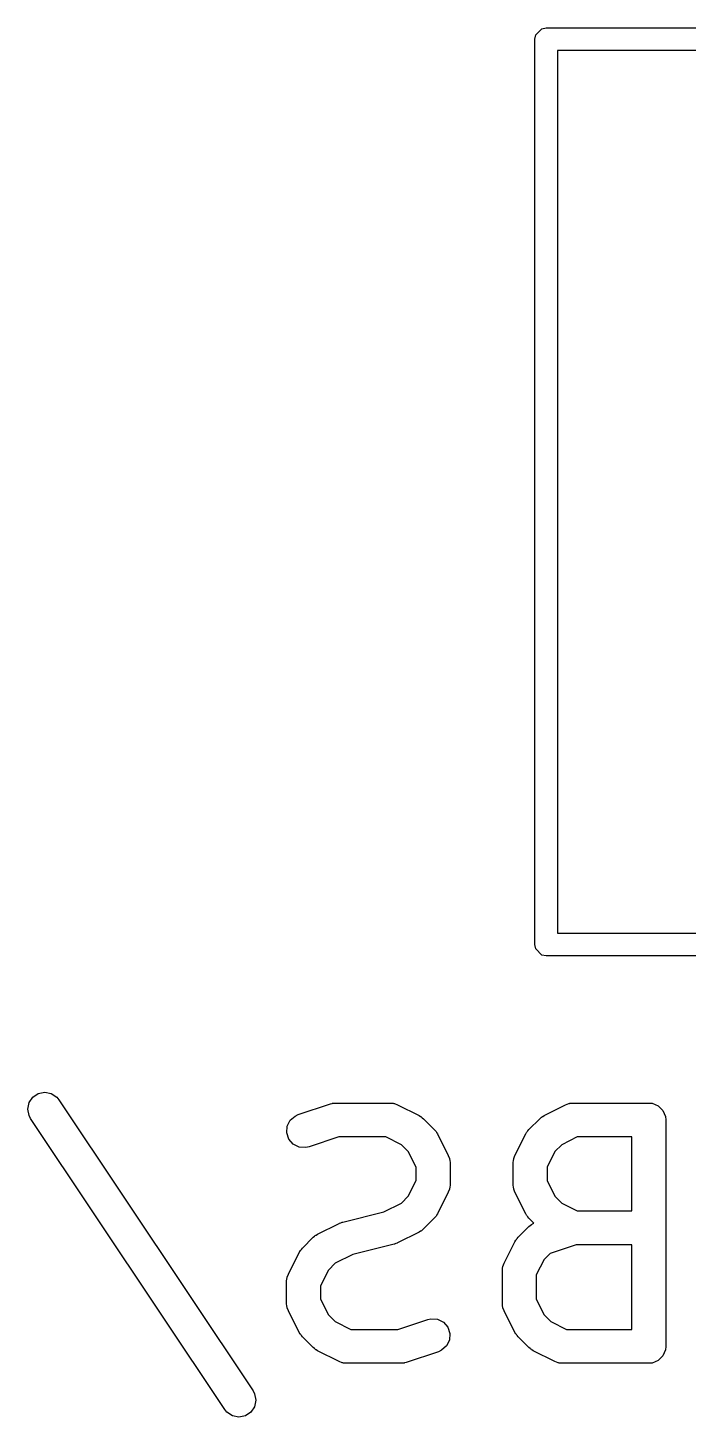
# Model space of a CAD drawing. Header units: inches. Extents: x 0.38 to 5.39, y 0.07 to 3.28.
# Drawn here: x 2.3788 to 2.4936, y 1.4131 to 1.6548 of the extents above; entities that cross this region are included whole.
import ezdxf

# ---------------------------------------------------------------- set-up
doc = ezdxf.new("R2010")
doc.units = ezdxf.units.IN
doc.header["$MEASUREMENT"] = 0
doc.layers.add('BLACK', color=250, linetype='CONTINUOUS')

msp = doc.modelspace()

# ---------------------------------------------------------------- linework, layer by layer
at = {"layer": 'BLACK', "linetype": 'CONTINUOUS'}
for p, q in [((2.46697, 1.6528), (2.46712, 1.65355)), ((2.46712, 1.65355), (2.46818, 1.65461)), ((2.46818, 1.65461), (2.46894, 1.65476)), ((2.46894, 1.65476), (2.58705, 1.65476)), ((2.46697, 1.49531), (2.46697, 1.6528)), ((2.47091, 1.65083), (2.47091, 1.49728)), ((2.58623, 1.65083), (2.47091, 1.65083)), ((2.47091, 1.49728), (2.62445, 1.49728)), ((2.46712, 1.49456), (2.46697, 1.49531)), ((2.46818, 1.4935), (2.46712, 1.49456)), ((2.46894, 1.49335), (2.46818, 1.4935)), ((2.62642, 1.49335), (2.46894, 1.49335)), ((2.37967, 1.46878), (2.38063, 1.46941)), ((2.38063, 1.46941), (2.38176, 1.46964)), ((2.38176, 1.46964), (2.38289, 1.46941)), ((2.38289, 1.46941), (2.38385, 1.46877)), ((2.37881, 1.46669), (2.37903, 1.46782)), ((2.37903, 1.46782), (2.37967, 1.46878)), ((2.38385, 1.46877), (2.38422, 1.46832)), ((2.38422, 1.46832), (2.41796, 1.4177)), ((2.42582, 1.46574), (2.43145, 1.46761)), ((2.43145, 1.46761), (2.43173, 1.46768)), ((2.43173, 1.46768), (2.4318, 1.46771)), ((2.4318, 1.46771), (2.43191, 1.46772)), ((2.43191, 1.46772), (2.43201, 1.46774)), ((2.43201, 1.46774), (2.43209, 1.46773)), ((2.43209, 1.46773), (2.43238, 1.46776)), ((2.43238, 1.46776), (2.44175, 1.46776)), ((2.44175, 1.46776), (2.44233, 1.46771)), ((2.44233, 1.46771), (2.44243, 1.46767)), ((2.44243, 1.46767), (2.44253, 1.46766)), ((2.44253, 1.46766), (2.44307, 1.46745)), ((2.44307, 1.46745), (2.44682, 1.46558)), ((2.46855, 1.46558), (2.4723, 1.46745)), ((2.4723, 1.46745), (2.47284, 1.46766)), ((2.47284, 1.46766), (2.47295, 1.46767)), ((2.47295, 1.46767), (2.47305, 1.46771)), ((2.47305, 1.46771), (2.47362, 1.46776)), ((2.47362, 1.46776), (2.48675, 1.46776)), ((2.48675, 1.46776), (2.48732, 1.46771)), ((2.48732, 1.46771), (2.48839, 1.46727)), ((2.48839, 1.46727), (2.4892, 1.46645)), ((2.37903, 1.46556), (2.37881, 1.46669)), ((2.3793, 1.46505), (2.37903, 1.46556)), ((2.41305, 1.41443), (2.3793, 1.46505)), ((2.42391, 1.46372), (2.42442, 1.46475)), ((2.42442, 1.46475), (2.42529, 1.4655)), ((2.42529, 1.4655), (2.42582, 1.46574)), ((2.44682, 1.46558), (2.44707, 1.46542)), ((2.44707, 1.46542), (2.44714, 1.46539)), ((2.44714, 1.46539), (2.44722, 1.46532)), ((2.44722, 1.46532), (2.44731, 1.46527)), ((2.44731, 1.46527), (2.44736, 1.46521)), ((2.44736, 1.46521), (2.44759, 1.46502)), ((2.44759, 1.46502), (2.44947, 1.46315)), ((2.46591, 1.46315), (2.46779, 1.46502)), ((2.46779, 1.46502), (2.46801, 1.46521)), ((2.46801, 1.46521), (2.46806, 1.46527)), ((2.46806, 1.46527), (2.46815, 1.46532)), ((2.46815, 1.46532), (2.46823, 1.46539)), ((2.46823, 1.46539), (2.46831, 1.46542)), ((2.46831, 1.46542), (2.46855, 1.46558)), ((2.4892, 1.46645), (2.48964, 1.46539)), ((2.48964, 1.46539), (2.4897, 1.46481)), ((2.4897, 1.46481), (2.4897, 1.42544)), ((2.42383, 1.46257), (2.42391, 1.46372)), ((2.42419, 1.46147), (2.42383, 1.46257)), ((2.44947, 1.46315), (2.44965, 1.46292)), ((2.44965, 1.46292), (2.44971, 1.46287)), ((2.44971, 1.46287), (2.44977, 1.46278)), ((2.44977, 1.46278), (2.44983, 1.4627)), ((2.44983, 1.4627), (2.44986, 1.46263)), ((2.44986, 1.46263), (2.45002, 1.46238)), ((2.45002, 1.46238), (2.45189, 1.45863)), ((2.46348, 1.45863), (2.46536, 1.46238)), ((2.46536, 1.46238), (2.46551, 1.46263)), ((2.46551, 1.46263), (2.46554, 1.4627)), ((2.46554, 1.4627), (2.46561, 1.46278)), ((2.46561, 1.46278), (2.46567, 1.46287)), ((2.46567, 1.46287), (2.46573, 1.46292)), ((2.46573, 1.46292), (2.46591, 1.46315)), ((2.42494, 1.4606), (2.42419, 1.46147)), ((2.42597, 1.46009), (2.42494, 1.4606)), ((2.42712, 1.46001), (2.42597, 1.46009)), ((2.42769, 1.46013), (2.42712, 1.46001)), ((2.43286, 1.46186), (2.42769, 1.46013)), ((2.44106, 1.46186), (2.43286, 1.46186)), ((2.44375, 1.46051), (2.44106, 1.46186)), ((2.44495, 1.45931), (2.44375, 1.46051)), ((2.47162, 1.46051), (2.47043, 1.45931)), ((2.47432, 1.46186), (2.47162, 1.46051)), ((2.48379, 1.46186), (2.47432, 1.46186)), ((2.48379, 1.44902), (2.48379, 1.46186)), ((2.4463, 1.45661), (2.44495, 1.45931)), ((2.45189, 1.45863), (2.4521, 1.45809)), ((2.4521, 1.45809), (2.45211, 1.45799)), ((2.45211, 1.45799), (2.45215, 1.45789)), ((2.45215, 1.45789), (2.4522, 1.45731)), ((2.4522, 1.45731), (2.4522, 1.45356)), ((2.46317, 1.45731), (2.46323, 1.45789)), ((2.46317, 1.45356), (2.46317, 1.45731)), ((2.46323, 1.45789), (2.46327, 1.45799)), ((2.46327, 1.45799), (2.46328, 1.45809)), ((2.46328, 1.45809), (2.46348, 1.45863)), ((2.47043, 1.45931), (2.46908, 1.45661)), ((2.4463, 1.45426), (2.4463, 1.45661)), ((2.46908, 1.45661), (2.46908, 1.45426)), ((2.44495, 1.45156), (2.4463, 1.45426)), ((2.4521, 1.45278), (2.45189, 1.45224)), ((2.45211, 1.45289), (2.4521, 1.45278)), ((2.45215, 1.45299), (2.45211, 1.45289)), ((2.4522, 1.45356), (2.45215, 1.45299)), ((2.46323, 1.45299), (2.46317, 1.45356)), ((2.46327, 1.45289), (2.46323, 1.45299)), ((2.46328, 1.45278), (2.46327, 1.45289)), ((2.46348, 1.45224), (2.46328, 1.45278)), ((2.46908, 1.45426), (2.47043, 1.45156)), ((2.44072, 1.44885), (2.44375, 1.45036)), ((2.44375, 1.45036), (2.44495, 1.45156)), ((2.45189, 1.45224), (2.45002, 1.44849)), ((2.46536, 1.44849), (2.46348, 1.45224)), ((2.47043, 1.45156), (2.47162, 1.45036)), ((2.47162, 1.45036), (2.47432, 1.44902)), ((2.43354, 1.44705), (2.44072, 1.44885)), ((2.44947, 1.44772), (2.44759, 1.44585)), ((2.44965, 1.44795), (2.44947, 1.44772)), ((2.44971, 1.448), (2.44965, 1.44795)), ((2.44977, 1.44809), (2.44971, 1.448)), ((2.44983, 1.44817), (2.44977, 1.44809)), ((2.44986, 1.44824), (2.44983, 1.44817)), ((2.45002, 1.44849), (2.44986, 1.44824)), ((2.46551, 1.44824), (2.46536, 1.44849)), ((2.46554, 1.44817), (2.46551, 1.44824)), ((2.46561, 1.44809), (2.46554, 1.44817)), ((2.46567, 1.448), (2.46561, 1.44809)), ((2.46573, 1.44795), (2.46567, 1.448)), ((2.46591, 1.44772), (2.46573, 1.44795)), ((2.46678, 1.44686), (2.46591, 1.44772)), ((2.47432, 1.44902), (2.48379, 1.44902)), ((2.42918, 1.44495), (2.43293, 1.44683)), ((2.43293, 1.44683), (2.43298, 1.44685)), ((2.43298, 1.44685), (2.43299, 1.44686)), ((2.43299, 1.44686), (2.43323, 1.44694)), ((2.43323, 1.44694), (2.43347, 1.44704)), ((2.43347, 1.44704), (2.4335, 1.44704)), ((2.4335, 1.44704), (2.43354, 1.44705)), ((2.44682, 1.4453), (2.44307, 1.44342)), ((2.44707, 1.44545), (2.44682, 1.4453)), ((2.44714, 1.44548), (2.44707, 1.44545)), ((2.44722, 1.44555), (2.44714, 1.44548)), ((2.44731, 1.4456), (2.44722, 1.44555)), ((2.44736, 1.44566), (2.44731, 1.4456)), ((2.44759, 1.44585), (2.44736, 1.44566)), ((2.46404, 1.4444), (2.46591, 1.44628)), ((2.46591, 1.44628), (2.46636, 1.44664)), ((2.46636, 1.44664), (2.46646, 1.44668)), ((2.46646, 1.44668), (2.46654, 1.44675)), ((2.46654, 1.44675), (2.46678, 1.44686)), ((2.42654, 1.44253), (2.42842, 1.4444)), ((2.42842, 1.4444), (2.42864, 1.44459)), ((2.42864, 1.44459), (2.42869, 1.44465)), ((2.42869, 1.44465), (2.42878, 1.4447)), ((2.42878, 1.4447), (2.42886, 1.44477)), ((2.42886, 1.44477), (2.42894, 1.4448)), ((2.42894, 1.4448), (2.42918, 1.44495)), ((2.44247, 1.4432), (2.43528, 1.4414)), ((2.44251, 1.44321), (2.44247, 1.4432)), ((2.44253, 1.44321), (2.44251, 1.44321)), ((2.44277, 1.44331), (2.44253, 1.44321)), ((2.44301, 1.44339), (2.44277, 1.44331)), ((2.44303, 1.44341), (2.44301, 1.44339)), ((2.44307, 1.44342), (2.44303, 1.44341)), ((2.46161, 1.43988), (2.46348, 1.44363)), ((2.46348, 1.44363), (2.46364, 1.44388)), ((2.46364, 1.44388), (2.46367, 1.44395)), ((2.46367, 1.44395), (2.46374, 1.44403)), ((2.46374, 1.44403), (2.46379, 1.44412)), ((2.46379, 1.44412), (2.46385, 1.44417)), ((2.46385, 1.44417), (2.46404, 1.4444)), ((2.4741, 1.44311), (2.46959, 1.44161)), ((2.48379, 1.44311), (2.4741, 1.44311)), ((2.48379, 1.42839), (2.48379, 1.44311)), ((2.42411, 1.43801), (2.42599, 1.44176)), ((2.42599, 1.44176), (2.42614, 1.44201)), ((2.42614, 1.44201), (2.42617, 1.44208)), ((2.42617, 1.44208), (2.42624, 1.44216)), ((2.42624, 1.44216), (2.4263, 1.44225)), ((2.4263, 1.44225), (2.42636, 1.4423)), ((2.42636, 1.4423), (2.42654, 1.44253)), ((2.43528, 1.4414), (2.43225, 1.43989)), ((2.46855, 1.44056), (2.4672, 1.43787)), ((2.46959, 1.44161), (2.46855, 1.44056)), ((2.42391, 1.43747), (2.42411, 1.43801)), ((2.43106, 1.43869), (2.42971, 1.43599)), ((2.43225, 1.43989), (2.43106, 1.43869)), ((2.4613, 1.43856), (2.46135, 1.43914)), ((2.4613, 1.43294), (2.4613, 1.43856)), ((2.46135, 1.43914), (2.46139, 1.43924)), ((2.46139, 1.43924), (2.4614, 1.43934)), ((2.4614, 1.43934), (2.46161, 1.43988)), ((2.4672, 1.43787), (2.4672, 1.43364)), ((2.4238, 1.43669), (2.42386, 1.43726)), ((2.4238, 1.43294), (2.4238, 1.43669)), ((2.42386, 1.43726), (2.4239, 1.43736)), ((2.4239, 1.43736), (2.42391, 1.43747)), ((2.42971, 1.43599), (2.42971, 1.43364)), ((2.42971, 1.43364), (2.43106, 1.43094)), ((2.4672, 1.43364), (2.46855, 1.43094)), ((2.42386, 1.43236), (2.4238, 1.43294)), ((2.4239, 1.43227), (2.42386, 1.43236)), ((2.42391, 1.43216), (2.4239, 1.43227)), ((2.42411, 1.43162), (2.42391, 1.43216)), ((2.42599, 1.42787), (2.42411, 1.43162)), ((2.43106, 1.43094), (2.43225, 1.42974)), ((2.46135, 1.43236), (2.4613, 1.43294)), ((2.46139, 1.43227), (2.46135, 1.43236)), ((2.4614, 1.43216), (2.46139, 1.43227)), ((2.46161, 1.43162), (2.4614, 1.43216)), ((2.46348, 1.42787), (2.46161, 1.43162)), ((2.46855, 1.43094), (2.46975, 1.42974)), ((2.43225, 1.42974), (2.43495, 1.42839)), ((2.43495, 1.42839), (2.44315, 1.42839)), ((2.44315, 1.42839), (2.44832, 1.43012)), ((2.44832, 1.43012), (2.44888, 1.43024)), ((2.44888, 1.43024), (2.45003, 1.43016)), ((2.45003, 1.43016), (2.45106, 1.42965)), ((2.45106, 1.42965), (2.45182, 1.42878)), ((2.45182, 1.42878), (2.45218, 1.42768)), ((2.46975, 1.42974), (2.47245, 1.42839)), ((2.47245, 1.42839), (2.48379, 1.42839)), ((2.42614, 1.42762), (2.42599, 1.42787)), ((2.42617, 1.42755), (2.42614, 1.42762)), ((2.42624, 1.42747), (2.42617, 1.42755)), ((2.4263, 1.42738), (2.42624, 1.42747)), ((2.42636, 1.42733), (2.4263, 1.42738)), ((2.42654, 1.4271), (2.42636, 1.42733)), ((2.42842, 1.42523), (2.42654, 1.4271)), ((2.4521, 1.42654), (2.45158, 1.4255)), ((2.45218, 1.42768), (2.4521, 1.42654)), ((2.46364, 1.42762), (2.46348, 1.42787)), ((2.46367, 1.42755), (2.46364, 1.42762)), ((2.46374, 1.42747), (2.46367, 1.42755)), ((2.46379, 1.42738), (2.46374, 1.42747)), ((2.46385, 1.42733), (2.46379, 1.42738)), ((2.46404, 1.4271), (2.46385, 1.42733)), ((2.46591, 1.42523), (2.46404, 1.4271)), ((2.42864, 1.42504), (2.42842, 1.42523)), ((2.42869, 1.42498), (2.42864, 1.42504)), ((2.42878, 1.42493), (2.42869, 1.42498)), ((2.42886, 1.42486), (2.42878, 1.42493)), ((2.42894, 1.42483), (2.42886, 1.42486)), ((2.42918, 1.42467), (2.42894, 1.42483)), ((2.43293, 1.4228), (2.42918, 1.42467)), ((2.45019, 1.42451), (2.44456, 1.42264)), ((2.45071, 1.42475), (2.45019, 1.42451)), ((2.45158, 1.4255), (2.45071, 1.42475)), ((2.46614, 1.42504), (2.46591, 1.42523)), ((2.46619, 1.42498), (2.46614, 1.42504)), ((2.46628, 1.42493), (2.46619, 1.42498)), ((2.46636, 1.42486), (2.46628, 1.42493)), ((2.46643, 1.42483), (2.46636, 1.42486)), ((2.46668, 1.42467), (2.46643, 1.42483)), ((2.47043, 1.4228), (2.46668, 1.42467)), ((2.4892, 1.4238), (2.48839, 1.42299)), ((2.48964, 1.42486), (2.4892, 1.4238)), ((2.4897, 1.42544), (2.48964, 1.42486)), ((2.43347, 1.42259), (2.43293, 1.4228)), ((2.43358, 1.42258), (2.43347, 1.42259)), ((2.43368, 1.42254), (2.43358, 1.42258)), ((2.43425, 1.42249), (2.43368, 1.42254)), ((2.44363, 1.42249), (2.43425, 1.42249)), ((2.44392, 1.42252), (2.44363, 1.42249)), ((2.444, 1.42251), (2.44392, 1.42252)), ((2.4441, 1.42253), (2.444, 1.42251)), ((2.4442, 1.42254), (2.4441, 1.42253)), ((2.44428, 1.42257), (2.4442, 1.42254)), ((2.44456, 1.42264), (2.44428, 1.42257)), ((2.47097, 1.42259), (2.47043, 1.4228)), ((2.47108, 1.42258), (2.47097, 1.42259)), ((2.47117, 1.42254), (2.47108, 1.42258)), ((2.47175, 1.42249), (2.47117, 1.42254)), ((2.48675, 1.42249), (2.47175, 1.42249)), ((2.48732, 1.42254), (2.48675, 1.42249)), ((2.48839, 1.42299), (2.48732, 1.42254)), ((2.41796, 1.4177), (2.41824, 1.41719)), ((2.41824, 1.41719), (2.41846, 1.41606)), ((2.41342, 1.41398), (2.41305, 1.41443)), ((2.41437, 1.41334), (2.41342, 1.41398)), ((2.41759, 1.41398), (2.41663, 1.41334)), ((2.41823, 1.41493), (2.41759, 1.41398)), ((2.41846, 1.41606), (2.41823, 1.41493)), ((2.4155, 1.41311), (2.41437, 1.41334)), ((2.41663, 1.41334), (2.4155, 1.41311))]:
    msp.add_line(p, q, dxfattribs=at)

doc.saveas('drawing.dxf')
